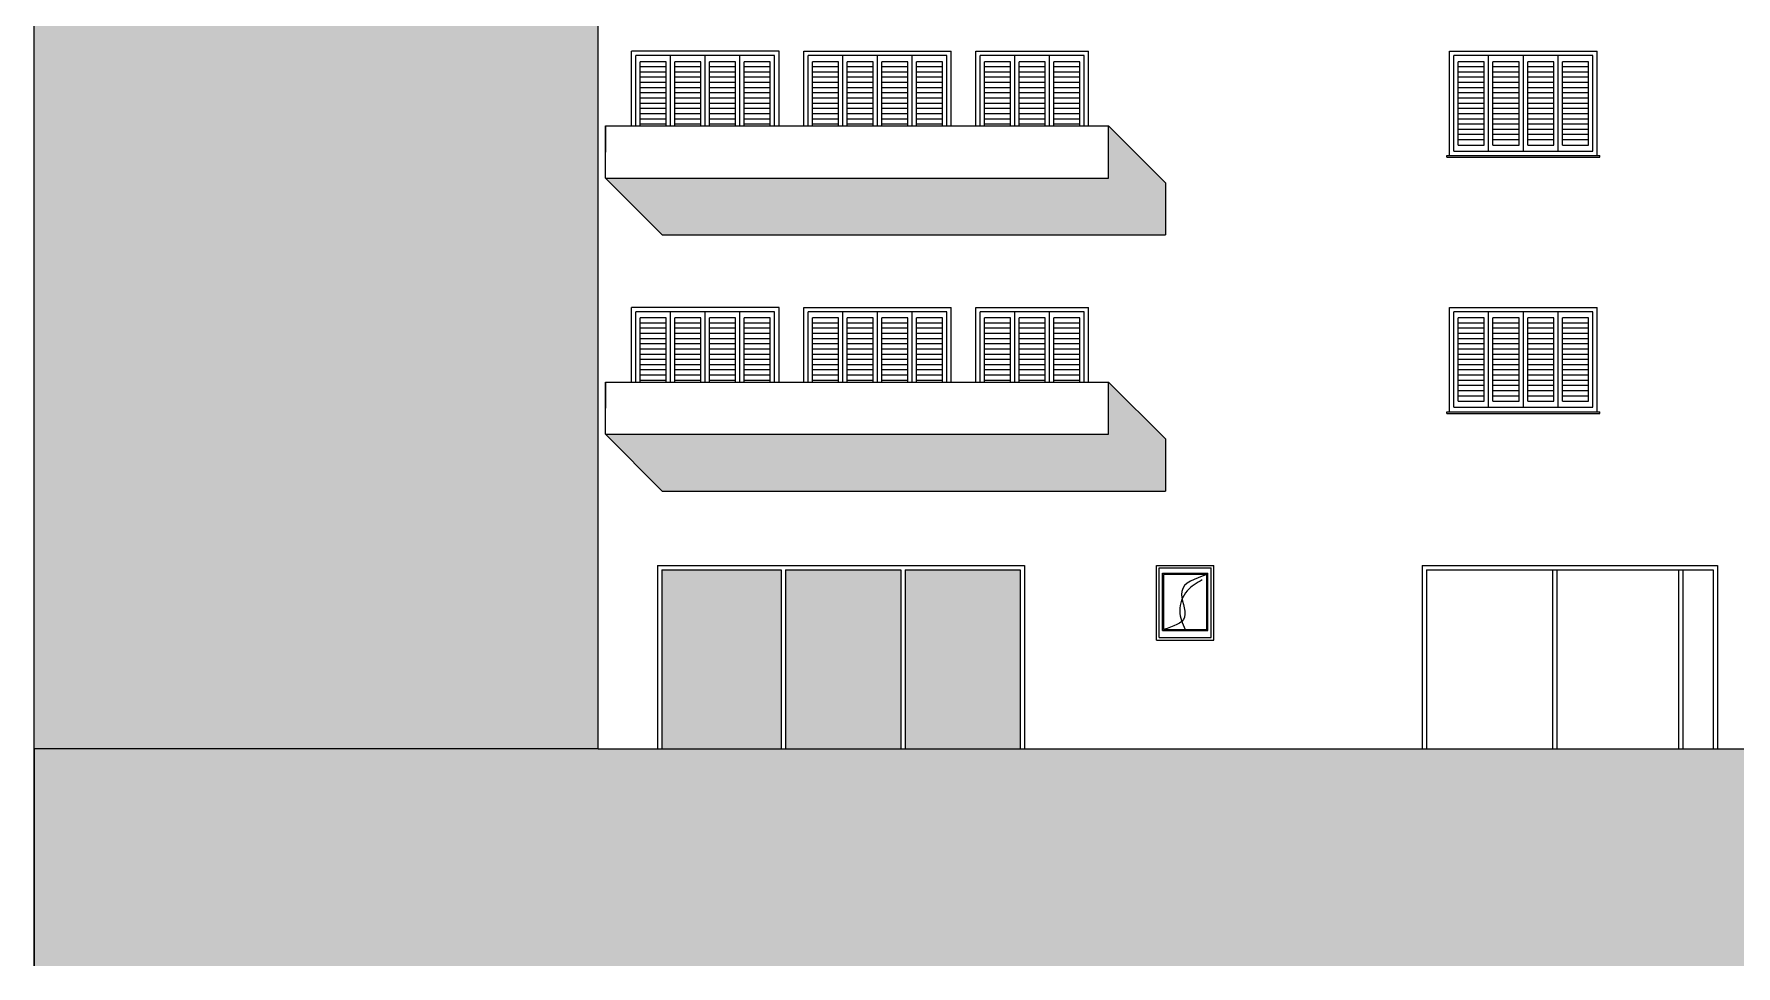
# Model space of a CAD drawing. Header units: millimetres. Extents: x 935 to 1399, y 512 to 900.
# Drawn here: x 1172.36 to 1191.97, y 650.9 to 661.63 of the extents above; entities that cross this region are included whole.
import ezdxf

# ---------------------------------------------------------------- set-up
doc = ezdxf.new("R2010")
doc.units = ezdxf.units.MM
for name, color, linetype in [('JANELAS', 5, 'Continuous'), ('MOBIL', 7, 'Continuous'), ('REFLEXO', 8, 'Continuous')]:
    doc.layers.add(name, color=color, linetype=linetype)

msp = doc.modelspace()

# ---------------------------------------------------------------- hatches: boundary and pattern name
for color, points in [(254, [(1178.86039, 663.12558), (1172.36039, 663.12558), (1172.36039, 653.39577), (1178.86039, 653.39577)]), (253, [(1214.86039, 650.89577), (1214.86039, 653.39577), (1201.86039, 653.39577), (1178.86039, 653.39577), (1172.36039, 653.39577), (1172.36039, 650.89577)])]:
    msp.add_hatch(color=color).paths.add_polyline_path(points)
h = msp.add_hatch(color=254)
h.paths.add_polyline_path([(1180.96975, 655.45796), (1179.59342, 655.45796), (1179.59342, 653.39577), (1180.96975, 653.39577)])
h.paths.add_polyline_path([(1182.34609, 655.45796), (1181.01975, 655.45796), (1181.01975, 653.39577), (1182.34609, 653.39577)])
h.paths.add_polyline_path([(1182.39609, 655.45796), (1182.39609, 653.39577), (1183.72245, 653.39577), (1183.72245, 655.45796)])
at = {"layer": 'MOBIL'}
for points in [[(1185.39515, 659.91441), (1184.7416, 660.56796), (1184.7416, 659.96796), (1178.94342, 659.96796), (1179.59697, 659.31441), (1185.39515, 659.31441)], [(1185.39515, 656.96441), (1184.7416, 657.61796), (1184.7416, 657.01796), (1178.94342, 657.01796), (1179.59697, 656.36441), (1185.39515, 656.36441)]]:
    msp.add_hatch(color=253, dxfattribs=at).paths.add_polyline_path(points)

# ---------------------------------------------------------------- linework, layer by layer
at = {"color": 254}
msp.add_line((1172.36039, 650.89577), (1172.36039, 692.49577), dxfattribs=at)
at = {"color": 6}
for p, q in [((1178.86039, 653.39577), (1178.86039, 687.04577)), ((1178.86039, 653.39577), (1172.36039, 653.39577)), ((1172.36039, 653.39577), (1172.36039, 650.89577)), ((1178.86039, 653.39577), (1201.86039, 653.39577))]:
    msp.add_line(p, q, dxfattribs=at)
for p, q in [((1180.94342, 661.42796), (1179.24342, 661.42796)), ((1179.24342, 660.56796), (1179.24342, 661.42796)), ((1180.94342, 660.56796), (1180.94342, 661.42796)), ((1181.22885, 660.56796), (1181.22885, 661.42796)), ((1182.92885, 660.56796), (1182.92885, 661.42796)), ((1183.21089, 660.56796), (1183.21089, 661.42796)), ((1184.51089, 660.56796), (1184.51089, 661.42796)), ((1188.66929, 660.22796), (1188.66929, 661.42796)), ((1190.36929, 660.22796), (1190.36929, 661.42796)), ((1180.89342, 661.37796), (1179.29342, 661.37796)), ((1179.29342, 660.56796), (1179.29342, 661.37796)), ((1179.64342, 661.30796), (1179.34342, 661.30796)), ((1179.34342, 660.56796), (1179.34342, 661.30796)), ((1179.64342, 661.24796), (1179.34342, 661.24796)), ((1179.64342, 660.56796), (1179.64342, 661.30796)), ((1179.69342, 660.56796), (1179.69342, 661.37796)), ((1180.04342, 661.30796), (1179.74342, 661.30796)), ((1179.74342, 660.56796), (1179.74342, 661.30796)), ((1180.04342, 661.24796), (1179.74342, 661.24796)), ((1180.04342, 660.56796), (1180.04342, 661.30796)), ((1180.09342, 660.56796), (1180.09342, 661.37796)), ((1180.44342, 661.30796), (1180.14342, 661.30796)), ((1180.14342, 660.56796), (1180.14342, 661.30796)), ((1180.44342, 661.24796), (1180.14342, 661.24796)), ((1180.44342, 660.56796), (1180.44342, 661.30796)), ((1180.49342, 660.56796), (1180.49342, 661.37796)), ((1180.84342, 661.30796), (1180.54342, 661.30796)), ((1180.54342, 660.56796), (1180.54342, 661.30796)), ((1180.84342, 661.24796), (1180.54342, 661.24796)), ((1180.84342, 660.56796), (1180.84342, 661.30796)), ((1180.89342, 660.56796), (1180.89342, 661.37796)), ((1182.87885, 661.37796), (1181.27885, 661.37796)), ((1181.27885, 660.56796), (1181.27885, 661.37796)), ((1181.62885, 661.30796), (1181.32885, 661.30796)), ((1181.32885, 660.56796), (1181.32885, 661.30796)), ((1181.62885, 661.24796), (1181.32885, 661.24796)), ((1181.62885, 660.56796), (1181.62885, 661.30796)), ((1181.67885, 660.56796), (1181.67885, 661.37796)), ((1182.02885, 661.30796), (1181.72885, 661.30796)), ((1181.72885, 660.56796), (1181.72885, 661.30796)), ((1182.02885, 661.24796), (1181.72885, 661.24796)), ((1182.02885, 660.56796), (1182.02885, 661.30796)), ((1182.07885, 660.56796), (1182.07885, 661.37796)), ((1182.42885, 661.30796), (1182.12885, 661.30796)), ((1182.12885, 660.56796), (1182.12885, 661.30796)), ((1182.42885, 661.24796), (1182.12885, 661.24796)), ((1182.42885, 660.56796), (1182.42885, 661.30796)), ((1182.47885, 660.56796), (1182.47885, 661.37796)), ((1182.82885, 661.30796), (1182.52885, 661.30796)), ((1182.52885, 660.56796), (1182.52885, 661.30796)), ((1182.82885, 661.24796), (1182.52885, 661.24796)), ((1182.82885, 660.56796), (1182.82885, 661.30796)), ((1182.87885, 660.56796), (1182.87885, 661.37796)), ((1184.46089, 661.37796), (1183.26089, 661.37796)), ((1183.26089, 660.56796), (1183.26089, 661.37796)), ((1183.61089, 661.30796), (1183.31089, 661.30796)), ((1183.31089, 660.56796), (1183.31089, 661.30796)), ((1183.61089, 661.24796), (1183.31089, 661.24796)), ((1183.61089, 660.56796), (1183.61089, 661.30796)), ((1183.66089, 660.56796), (1183.66089, 661.37796)), ((1184.01089, 661.30796), (1183.71089, 661.30796)), ((1183.71089, 660.56796), (1183.71089, 661.30796)), ((1184.01089, 661.24796), (1183.71089, 661.24796)), ((1184.01089, 660.56796), (1184.01089, 661.30796)), ((1184.06089, 660.56796), (1184.06089, 661.37796)), ((1184.41089, 661.30796), (1184.11089, 661.30796)), ((1184.11089, 660.56796), (1184.11089, 661.30796)), ((1184.41089, 661.24796), (1184.11089, 661.24796)), ((1184.41089, 660.56796), (1184.41089, 661.30796)), ((1184.46089, 660.56796), (1184.46089, 661.37796)), ((1190.31929, 661.37796), (1188.71929, 661.37796)), ((1188.71929, 660.27796), (1188.71929, 661.37796)), ((1188.76929, 660.34796), (1188.76929, 661.30796)), ((1189.06929, 661.30796), (1188.76929, 661.30796)), ((1189.06929, 661.24796), (1188.76929, 661.24796)), ((1189.06929, 660.34796), (1189.06929, 661.30796)), ((1189.11929, 660.27796), (1189.11929, 661.37796)), ((1189.16929, 660.34796), (1189.16929, 661.30796)), ((1189.46929, 661.30796), (1189.16929, 661.30796)), ((1189.46929, 661.24796), (1189.16929, 661.24796)), ((1189.46929, 660.34796), (1189.46929, 661.30796)), ((1189.51929, 660.27796), (1189.51929, 661.37796)), ((1189.56929, 660.34796), (1189.56929, 661.30796)), ((1189.86929, 661.30796), (1189.56929, 661.30796)), ((1189.86929, 661.24796), (1189.56929, 661.24796)), ((1189.86929, 660.34796), (1189.86929, 661.30796)), ((1189.91929, 660.27796), (1189.91929, 661.37796)), ((1189.96929, 660.34796), (1189.96929, 661.30796)), ((1190.26929, 661.30796), (1189.96929, 661.30796)), ((1190.26929, 661.24796), (1189.96929, 661.24796)), ((1190.26929, 660.34796), (1190.26929, 661.30796)), ((1190.31929, 660.27796), (1190.31929, 661.37796)), ((1179.64342, 661.18796), (1179.34342, 661.18796)), ((1179.64342, 661.12796), (1179.34342, 661.12796)), ((1179.64342, 661.06796), (1179.34342, 661.06796)), ((1179.64342, 661.00796), (1179.34342, 661.00796)), ((1180.04342, 661.18796), (1179.74342, 661.18796)), ((1180.04342, 661.12796), (1179.74342, 661.12796)), ((1180.04342, 661.06796), (1179.74342, 661.06796)), ((1180.04342, 661.00796), (1179.74342, 661.00796)), ((1180.44342, 661.18796), (1180.14342, 661.18796)), ((1180.44342, 661.12796), (1180.14342, 661.12796)), ((1180.44342, 661.06796), (1180.14342, 661.06796)), ((1180.44342, 661.00796), (1180.14342, 661.00796)), ((1180.84342, 661.18796), (1180.54342, 661.18796)), ((1180.84342, 661.12796), (1180.54342, 661.12796)), ((1180.84342, 661.06796), (1180.54342, 661.06796)), ((1180.84342, 661.00796), (1180.54342, 661.00796)), ((1181.62885, 661.18796), (1181.32885, 661.18796)), ((1181.62885, 661.12796), (1181.32885, 661.12796)), ((1181.62885, 661.06796), (1181.32885, 661.06796)), ((1181.62885, 661.00796), (1181.32885, 661.00796)), ((1182.02885, 661.18796), (1181.72885, 661.18796)), ((1182.02885, 661.12796), (1181.72885, 661.12796)), ((1182.02885, 661.06796), (1181.72885, 661.06796)), ((1182.02885, 661.00796), (1181.72885, 661.00796)), ((1182.42885, 661.18796), (1182.12885, 661.18796)), ((1182.42885, 661.12796), (1182.12885, 661.12796)), ((1182.42885, 661.06796), (1182.12885, 661.06796)), ((1182.42885, 661.00796), (1182.12885, 661.00796)), ((1182.82885, 661.18796), (1182.52885, 661.18796)), ((1182.82885, 661.12796), (1182.52885, 661.12796)), ((1182.82885, 661.06796), (1182.52885, 661.06796)), ((1182.82885, 661.00796), (1182.52885, 661.00796)), ((1183.61089, 661.18796), (1183.31089, 661.18796)), ((1183.61089, 661.12796), (1183.31089, 661.12796)), ((1183.61089, 661.06796), (1183.31089, 661.06796)), ((1183.61089, 661.00796), (1183.31089, 661.00796)), ((1184.01089, 661.18796), (1183.71089, 661.18796)), ((1184.01089, 661.12796), (1183.71089, 661.12796)), ((1184.01089, 661.06796), (1183.71089, 661.06796)), ((1184.01089, 661.00796), (1183.71089, 661.00796)), ((1184.41089, 661.18796), (1184.11089, 661.18796)), ((1184.41089, 661.12796), (1184.11089, 661.12796)), ((1184.41089, 661.06796), (1184.11089, 661.06796)), ((1184.41089, 661.00796), (1184.11089, 661.00796)), ((1189.06929, 661.18796), (1188.76929, 661.18796)), ((1189.06929, 661.12796), (1188.76929, 661.12796)), ((1189.06929, 661.06796), (1188.76929, 661.06796)), ((1189.06929, 661.00796), (1188.76929, 661.00796)), ((1189.46929, 661.18796), (1189.16929, 661.18796)), ((1189.46929, 661.12796), (1189.16929, 661.12796)), ((1189.46929, 661.06796), (1189.16929, 661.06796)), ((1189.46929, 661.00796), (1189.16929, 661.00796)), ((1189.86929, 661.18796), (1189.56929, 661.18796)), ((1189.86929, 661.12796), (1189.56929, 661.12796)), ((1189.86929, 661.06796), (1189.56929, 661.06796)), ((1189.86929, 661.00796), (1189.56929, 661.00796)), ((1190.26929, 661.18796), (1189.96929, 661.18796)), ((1190.26929, 661.12796), (1189.96929, 661.12796)), ((1190.26929, 661.06796), (1189.96929, 661.06796)), ((1190.26929, 661.00796), (1189.96929, 661.00796)), ((1179.64342, 660.94796), (1179.34342, 660.94796)), ((1179.64342, 660.88796), (1179.34342, 660.88796)), ((1179.64342, 660.82796), (1179.34342, 660.82796)), ((1180.04342, 660.94796), (1179.74342, 660.94796)), ((1180.04342, 660.88796), (1179.74342, 660.88796)), ((1180.04342, 660.82796), (1179.74342, 660.82796)), ((1180.44342, 660.94796), (1180.14342, 660.94796)), ((1180.44342, 660.88796), (1180.14342, 660.88796)), ((1180.44342, 660.82796), (1180.14342, 660.82796)), ((1180.84342, 660.94796), (1180.54342, 660.94796)), ((1180.84342, 660.88796), (1180.54342, 660.88796)), ((1180.84342, 660.82796), (1180.54342, 660.82796)), ((1181.62885, 660.94796), (1181.32885, 660.94796)), ((1181.62885, 660.88796), (1181.32885, 660.88796)), ((1181.62885, 660.82796), (1181.32885, 660.82796)), ((1182.02885, 660.94796), (1181.72885, 660.94796)), ((1182.02885, 660.88796), (1181.72885, 660.88796)), ((1182.02885, 660.82796), (1181.72885, 660.82796)), ((1182.42885, 660.94796), (1182.12885, 660.94796)), ((1182.42885, 660.88796), (1182.12885, 660.88796)), ((1182.42885, 660.82796), (1182.12885, 660.82796)), ((1182.82885, 660.94796), (1182.52885, 660.94796)), ((1182.82885, 660.88796), (1182.52885, 660.88796)), ((1182.82885, 660.82796), (1182.52885, 660.82796)), ((1183.61089, 660.94796), (1183.31089, 660.94796)), ((1183.61089, 660.88796), (1183.31089, 660.88796)), ((1183.61089, 660.82796), (1183.31089, 660.82796)), ((1184.01089, 660.94796), (1183.71089, 660.94796)), ((1184.01089, 660.88796), (1183.71089, 660.88796)), ((1184.01089, 660.82796), (1183.71089, 660.82796)), ((1184.41089, 660.94796), (1184.11089, 660.94796)), ((1184.41089, 660.88796), (1184.11089, 660.88796)), ((1184.41089, 660.82796), (1184.11089, 660.82796)), ((1189.06929, 660.94796), (1188.76929, 660.94796)), ((1189.06929, 660.88796), (1188.76929, 660.88796)), ((1189.06929, 660.82796), (1188.76929, 660.82796)), ((1189.46929, 660.94796), (1189.16929, 660.94796)), ((1189.46929, 660.88796), (1189.16929, 660.88796)), ((1189.46929, 660.82796), (1189.16929, 660.82796)), ((1189.86929, 660.94796), (1189.56929, 660.94796)), ((1189.86929, 660.88796), (1189.56929, 660.88796)), ((1189.86929, 660.82796), (1189.56929, 660.82796)), ((1190.26929, 660.94796), (1189.96929, 660.94796)), ((1190.26929, 660.88796), (1189.96929, 660.88796)), ((1190.26929, 660.82796), (1189.96929, 660.82796)), ((1179.64342, 660.76796), (1179.34342, 660.76796)), ((1179.64342, 660.70796), (1179.34342, 660.70796)), ((1179.64342, 660.64796), (1179.34342, 660.64796)), ((1180.04342, 660.76796), (1179.74342, 660.76796)), ((1180.04342, 660.70796), (1179.74342, 660.70796)), ((1180.04342, 660.64796), (1179.74342, 660.64796)), ((1180.44342, 660.76796), (1180.14342, 660.76796)), ((1180.44342, 660.70796), (1180.14342, 660.70796)), ((1180.44342, 660.64796), (1180.14342, 660.64796)), ((1180.84342, 660.76796), (1180.54342, 660.76796)), ((1180.84342, 660.70796), (1180.54342, 660.70796)), ((1180.84342, 660.64796), (1180.54342, 660.64796)), ((1181.62885, 660.76796), (1181.32885, 660.76796)), ((1181.62885, 660.70796), (1181.32885, 660.70796)), ((1181.62885, 660.64796), (1181.32885, 660.64796)), ((1182.02885, 660.76796), (1181.72885, 660.76796)), ((1182.02885, 660.70796), (1181.72885, 660.70796)), ((1182.02885, 660.64796), (1181.72885, 660.64796)), ((1182.42885, 660.76796), (1182.12885, 660.76796)), ((1182.42885, 660.70796), (1182.12885, 660.70796)), ((1182.42885, 660.64796), (1182.12885, 660.64796)), ((1182.82885, 660.76796), (1182.52885, 660.76796)), ((1182.82885, 660.70796), (1182.52885, 660.70796)), ((1182.82885, 660.64796), (1182.52885, 660.64796)), ((1183.61089, 660.76796), (1183.31089, 660.76796)), ((1183.61089, 660.70796), (1183.31089, 660.70796)), ((1183.61089, 660.64796), (1183.31089, 660.64796)), ((1184.01089, 660.76796), (1183.71089, 660.76796)), ((1184.01089, 660.70796), (1183.71089, 660.70796)), ((1184.01089, 660.64796), (1183.71089, 660.64796)), ((1184.41089, 660.76796), (1184.11089, 660.76796)), ((1184.41089, 660.70796), (1184.11089, 660.70796)), ((1184.41089, 660.64796), (1184.11089, 660.64796)), ((1189.06929, 660.76796), (1188.76929, 660.76796)), ((1189.06929, 660.70796), (1188.76929, 660.70796)), ((1189.06929, 660.64796), (1188.76929, 660.64796)), ((1189.46929, 660.76796), (1189.16929, 660.76796)), ((1189.46929, 660.70796), (1189.16929, 660.70796)), ((1189.46929, 660.64796), (1189.16929, 660.64796)), ((1189.86929, 660.76796), (1189.56929, 660.76796)), ((1189.86929, 660.70796), (1189.56929, 660.70796)), ((1189.86929, 660.64796), (1189.56929, 660.64796)), ((1190.26929, 660.76796), (1189.96929, 660.76796)), ((1190.26929, 660.70796), (1189.96929, 660.70796)), ((1190.26929, 660.64796), (1189.96929, 660.64796)), ((1179.64342, 660.58796), (1179.34342, 660.58796)), ((1179.64342, 660.58796), (1179.34342, 660.58796)), ((1180.04342, 660.58796), (1179.74342, 660.58796)), ((1180.04342, 660.58796), (1179.74342, 660.58796)), ((1180.44342, 660.58796), (1180.14342, 660.58796)), ((1180.44342, 660.58796), (1180.14342, 660.58796)), ((1180.84342, 660.58796), (1180.54342, 660.58796)), ((1180.84342, 660.58796), (1180.54342, 660.58796)), ((1181.62885, 660.58796), (1181.32885, 660.58796)), ((1181.62885, 660.58796), (1181.32885, 660.58796)), ((1182.02885, 660.58796), (1181.72885, 660.58796)), ((1182.02885, 660.58796), (1181.72885, 660.58796)), ((1182.42885, 660.58796), (1182.12885, 660.58796)), ((1182.42885, 660.58796), (1182.12885, 660.58796)), ((1182.82885, 660.58796), (1182.52885, 660.58796)), ((1182.82885, 660.58796), (1182.52885, 660.58796)), ((1183.61089, 660.58796), (1183.31089, 660.58796)), ((1183.61089, 660.58796), (1183.31089, 660.58796)), ((1184.01089, 660.58796), (1183.71089, 660.58796)), ((1184.01089, 660.58796), (1183.71089, 660.58796)), ((1184.41089, 660.58796), (1184.11089, 660.58796)), ((1184.41089, 660.58796), (1184.11089, 660.58796)), ((1189.06929, 660.58796), (1188.76929, 660.58796)), ((1189.06929, 660.52796), (1188.76929, 660.52796)), ((1189.06929, 660.46796), (1188.76929, 660.46796)), ((1189.46929, 660.58796), (1189.16929, 660.58796)), ((1189.46929, 660.52796), (1189.16929, 660.52796)), ((1189.46929, 660.46796), (1189.16929, 660.46796)), ((1189.86929, 660.58796), (1189.56929, 660.58796)), ((1189.86929, 660.52796), (1189.56929, 660.52796)), ((1189.86929, 660.46796), (1189.56929, 660.46796)), ((1190.26929, 660.58796), (1189.96929, 660.58796)), ((1190.26929, 660.52796), (1189.96929, 660.52796)), ((1190.26929, 660.46796), (1189.96929, 660.46796)), ((1188.63929, 660.22796), (1190.39929, 660.22796)), ((1188.63929, 660.20796), (1188.63929, 660.22796)), ((1188.71929, 660.27796), (1190.31929, 660.27796)), ((1189.06929, 660.40796), (1188.76929, 660.40796)), ((1188.76929, 660.34796), (1189.06929, 660.34796)), ((1189.46929, 660.40796), (1189.16929, 660.40796)), ((1189.16929, 660.34796), (1189.46929, 660.34796)), ((1189.86929, 660.40796), (1189.56929, 660.40796)), ((1189.56929, 660.34796), (1189.86929, 660.34796)), ((1190.26929, 660.40796), (1189.96929, 660.40796)), ((1189.96929, 660.34796), (1190.26929, 660.34796)), ((1190.39929, 660.20796), (1190.39929, 660.22796)), ((1188.63929, 660.20796), (1190.39929, 660.20796)), ((1180.94342, 658.47796), (1179.24342, 658.47796)), ((1179.24342, 657.61796), (1179.24342, 658.47796)), ((1180.94342, 657.61796), (1180.94342, 658.47796)), ((1181.22885, 657.61796), (1181.22885, 658.47796)), ((1182.92885, 657.61796), (1182.92885, 658.47796)), ((1183.21089, 657.61796), (1183.21089, 658.47796)), ((1184.51089, 657.61796), (1184.51089, 658.47796)), ((1188.66929, 657.27796), (1188.66929, 658.47796)), ((1190.36929, 657.27796), (1190.36929, 658.47796)), ((1180.89342, 658.42796), (1179.29342, 658.42796)), ((1179.29342, 657.61796), (1179.29342, 658.42796)), ((1179.64342, 658.35796), (1179.34342, 658.35796)), ((1179.34342, 657.61796), (1179.34342, 658.35796)), ((1179.64342, 658.29796), (1179.34342, 658.29796)), ((1179.64342, 657.61796), (1179.64342, 658.35796)), ((1179.69342, 657.61796), (1179.69342, 658.42796)), ((1180.04342, 658.35796), (1179.74342, 658.35796)), ((1179.74342, 657.61796), (1179.74342, 658.35796)), ((1180.04342, 658.29796), (1179.74342, 658.29796)), ((1180.04342, 657.61796), (1180.04342, 658.35796)), ((1180.09342, 657.61796), (1180.09342, 658.42796)), ((1180.44342, 658.35796), (1180.14342, 658.35796)), ((1180.14342, 657.61796), (1180.14342, 658.35796)), ((1180.44342, 658.29796), (1180.14342, 658.29796)), ((1180.44342, 657.61796), (1180.44342, 658.35796)), ((1180.49342, 657.61796), (1180.49342, 658.42796)), ((1180.84342, 658.35796), (1180.54342, 658.35796)), ((1180.54342, 657.61796), (1180.54342, 658.35796)), ((1180.84342, 658.29796), (1180.54342, 658.29796)), ((1180.84342, 657.61796), (1180.84342, 658.35796)), ((1180.89342, 657.61796), (1180.89342, 658.42796)), ((1182.87885, 658.42796), (1181.27885, 658.42796)), ((1181.27885, 657.61796), (1181.27885, 658.42796)), ((1181.62885, 658.35796), (1181.32885, 658.35796)), ((1181.32885, 657.61796), (1181.32885, 658.35796)), ((1181.62885, 658.29796), (1181.32885, 658.29796)), ((1181.62885, 657.61796), (1181.62885, 658.35796)), ((1181.67885, 657.61796), (1181.67885, 658.42796)), ((1182.02885, 658.35796), (1181.72885, 658.35796)), ((1181.72885, 657.61796), (1181.72885, 658.35796)), ((1182.02885, 658.29796), (1181.72885, 658.29796)), ((1182.02885, 657.61796), (1182.02885, 658.35796)), ((1182.07885, 657.61796), (1182.07885, 658.42796)), ((1182.42885, 658.35796), (1182.12885, 658.35796)), ((1182.12885, 657.61796), (1182.12885, 658.35796)), ((1182.42885, 658.29796), (1182.12885, 658.29796)), ((1182.42885, 657.61796), (1182.42885, 658.35796)), ((1182.47885, 657.61796), (1182.47885, 658.42796)), ((1182.82885, 658.35796), (1182.52885, 658.35796)), ((1182.52885, 657.61796), (1182.52885, 658.35796)), ((1182.82885, 658.29796), (1182.52885, 658.29796)), ((1182.82885, 657.61796), (1182.82885, 658.35796)), ((1182.87885, 657.61796), (1182.87885, 658.42796)), ((1184.46089, 658.42796), (1183.26089, 658.42796)), ((1183.26089, 657.61796), (1183.26089, 658.42796)), ((1183.61089, 658.35796), (1183.31089, 658.35796)), ((1183.31089, 657.61796), (1183.31089, 658.35796)), ((1183.61089, 658.29796), (1183.31089, 658.29796)), ((1183.61089, 657.61796), (1183.61089, 658.35796)), ((1183.66089, 657.61796), (1183.66089, 658.42796)), ((1184.01089, 658.35796), (1183.71089, 658.35796)), ((1183.71089, 657.61796), (1183.71089, 658.35796)), ((1184.01089, 658.29796), (1183.71089, 658.29796)), ((1184.01089, 657.61796), (1184.01089, 658.35796)), ((1184.06089, 657.61796), (1184.06089, 658.42796)), ((1184.41089, 658.35796), (1184.11089, 658.35796)), ((1184.11089, 657.61796), (1184.11089, 658.35796)), ((1184.41089, 658.29796), (1184.11089, 658.29796)), ((1184.41089, 657.61796), (1184.41089, 658.35796)), ((1184.46089, 657.61796), (1184.46089, 658.42796)), ((1190.31929, 658.42796), (1188.71929, 658.42796)), ((1188.71929, 657.32796), (1188.71929, 658.42796)), ((1188.76929, 657.39796), (1188.76929, 658.35796)), ((1189.06929, 658.35796), (1188.76929, 658.35796)), ((1189.06929, 658.29796), (1188.76929, 658.29796)), ((1189.06929, 657.39796), (1189.06929, 658.35796)), ((1189.11929, 657.32796), (1189.11929, 658.42796)), ((1189.16929, 657.39796), (1189.16929, 658.35796)), ((1189.46929, 658.35796), (1189.16929, 658.35796)), ((1189.46929, 658.29796), (1189.16929, 658.29796)), ((1189.46929, 657.39796), (1189.46929, 658.35796)), ((1189.51929, 657.32796), (1189.51929, 658.42796)), ((1189.56929, 657.39796), (1189.56929, 658.35796)), ((1189.86929, 658.35796), (1189.56929, 658.35796)), ((1189.86929, 658.29796), (1189.56929, 658.29796)), ((1189.86929, 657.39796), (1189.86929, 658.35796)), ((1189.91929, 657.32796), (1189.91929, 658.42796)), ((1189.96929, 657.39796), (1189.96929, 658.35796)), ((1190.26929, 658.35796), (1189.96929, 658.35796)), ((1190.26929, 658.29796), (1189.96929, 658.29796)), ((1190.26929, 657.39796), (1190.26929, 658.35796)), ((1190.31929, 657.32796), (1190.31929, 658.42796)), ((1179.64342, 658.23796), (1179.34342, 658.23796)), ((1179.64342, 658.17796), (1179.34342, 658.17796)), ((1179.64342, 658.11796), (1179.34342, 658.11796)), ((1180.04342, 658.23796), (1179.74342, 658.23796)), ((1180.04342, 658.17796), (1179.74342, 658.17796)), ((1180.04342, 658.11796), (1179.74342, 658.11796)), ((1180.44342, 658.23796), (1180.14342, 658.23796)), ((1180.44342, 658.17796), (1180.14342, 658.17796)), ((1180.44342, 658.11796), (1180.14342, 658.11796)), ((1180.84342, 658.23796), (1180.54342, 658.23796)), ((1180.84342, 658.17796), (1180.54342, 658.17796)), ((1180.84342, 658.11796), (1180.54342, 658.11796)), ((1181.62885, 658.23796), (1181.32885, 658.23796)), ((1181.62885, 658.17796), (1181.32885, 658.17796)), ((1181.62885, 658.11796), (1181.32885, 658.11796)), ((1182.02885, 658.23796), (1181.72885, 658.23796)), ((1182.02885, 658.17796), (1181.72885, 658.17796)), ((1182.02885, 658.11796), (1181.72885, 658.11796)), ((1182.42885, 658.23796), (1182.12885, 658.23796)), ((1182.42885, 658.17796), (1182.12885, 658.17796)), ((1182.42885, 658.11796), (1182.12885, 658.11796)), ((1182.82885, 658.23796), (1182.52885, 658.23796)), ((1182.82885, 658.17796), (1182.52885, 658.17796)), ((1182.82885, 658.11796), (1182.52885, 658.11796)), ((1183.61089, 658.23796), (1183.31089, 658.23796)), ((1183.61089, 658.17796), (1183.31089, 658.17796)), ((1183.61089, 658.11796), (1183.31089, 658.11796)), ((1184.01089, 658.23796), (1183.71089, 658.23796)), ((1184.01089, 658.17796), (1183.71089, 658.17796)), ((1184.01089, 658.11796), (1183.71089, 658.11796)), ((1184.41089, 658.23796), (1184.11089, 658.23796)), ((1184.41089, 658.17796), (1184.11089, 658.17796)), ((1184.41089, 658.11796), (1184.11089, 658.11796)), ((1189.06929, 658.23796), (1188.76929, 658.23796)), ((1189.06929, 658.17796), (1188.76929, 658.17796)), ((1189.06929, 658.11796), (1188.76929, 658.11796)), ((1189.46929, 658.23796), (1189.16929, 658.23796)), ((1189.46929, 658.17796), (1189.16929, 658.17796)), ((1189.46929, 658.11796), (1189.16929, 658.11796)), ((1189.86929, 658.23796), (1189.56929, 658.23796)), ((1189.86929, 658.17796), (1189.56929, 658.17796)), ((1189.86929, 658.11796), (1189.56929, 658.11796)), ((1190.26929, 658.23796), (1189.96929, 658.23796)), ((1190.26929, 658.17796), (1189.96929, 658.17796)), ((1190.26929, 658.11796), (1189.96929, 658.11796)), ((1179.64342, 658.05796), (1179.34342, 658.05796)), ((1179.64342, 657.99796), (1179.34342, 657.99796)), ((1179.64342, 657.93796), (1179.34342, 657.93796)), ((1179.64342, 657.87796), (1179.34342, 657.87796)), ((1180.04342, 658.05796), (1179.74342, 658.05796)), ((1180.04342, 657.99796), (1179.74342, 657.99796)), ((1180.04342, 657.93796), (1179.74342, 657.93796)), ((1180.04342, 657.87796), (1179.74342, 657.87796)), ((1180.44342, 658.05796), (1180.14342, 658.05796)), ((1180.44342, 657.99796), (1180.14342, 657.99796)), ((1180.44342, 657.93796), (1180.14342, 657.93796)), ((1180.44342, 657.87796), (1180.14342, 657.87796)), ((1180.84342, 658.05796), (1180.54342, 658.05796)), ((1180.84342, 657.99796), (1180.54342, 657.99796)), ((1180.84342, 657.93796), (1180.54342, 657.93796)), ((1180.84342, 657.87796), (1180.54342, 657.87796)), ((1181.62885, 658.05796), (1181.32885, 658.05796)), ((1181.62885, 657.99796), (1181.32885, 657.99796)), ((1181.62885, 657.93796), (1181.32885, 657.93796)), ((1181.62885, 657.87796), (1181.32885, 657.87796)), ((1182.02885, 658.05796), (1181.72885, 658.05796)), ((1182.02885, 657.99796), (1181.72885, 657.99796)), ((1182.02885, 657.93796), (1181.72885, 657.93796)), ((1182.02885, 657.87796), (1181.72885, 657.87796)), ((1182.42885, 658.05796), (1182.12885, 658.05796)), ((1182.42885, 657.99796), (1182.12885, 657.99796)), ((1182.42885, 657.93796), (1182.12885, 657.93796)), ((1182.42885, 657.87796), (1182.12885, 657.87796)), ((1182.82885, 658.05796), (1182.52885, 658.05796)), ((1182.82885, 657.99796), (1182.52885, 657.99796)), ((1182.82885, 657.93796), (1182.52885, 657.93796)), ((1182.82885, 657.87796), (1182.52885, 657.87796)), ((1183.61089, 658.05796), (1183.31089, 658.05796)), ((1183.61089, 657.99796), (1183.31089, 657.99796)), ((1183.61089, 657.93796), (1183.31089, 657.93796)), ((1183.61089, 657.87796), (1183.31089, 657.87796)), ((1184.01089, 658.05796), (1183.71089, 658.05796)), ((1184.01089, 657.99796), (1183.71089, 657.99796)), ((1184.01089, 657.93796), (1183.71089, 657.93796)), ((1184.01089, 657.87796), (1183.71089, 657.87796)), ((1184.41089, 658.05796), (1184.11089, 658.05796)), ((1184.41089, 657.99796), (1184.11089, 657.99796)), ((1184.41089, 657.93796), (1184.11089, 657.93796)), ((1184.41089, 657.87796), (1184.11089, 657.87796)), ((1189.06929, 658.05796), (1188.76929, 658.05796)), ((1189.06929, 657.99796), (1188.76929, 657.99796)), ((1189.06929, 657.93796), (1188.76929, 657.93796)), ((1189.06929, 657.87796), (1188.76929, 657.87796)), ((1189.46929, 658.05796), (1189.16929, 658.05796)), ((1189.46929, 657.99796), (1189.16929, 657.99796)), ((1189.46929, 657.93796), (1189.16929, 657.93796)), ((1189.46929, 657.87796), (1189.16929, 657.87796)), ((1189.86929, 658.05796), (1189.56929, 658.05796)), ((1189.86929, 657.99796), (1189.56929, 657.99796)), ((1189.86929, 657.93796), (1189.56929, 657.93796)), ((1189.86929, 657.87796), (1189.56929, 657.87796)), ((1190.26929, 658.05796), (1189.96929, 658.05796)), ((1190.26929, 657.99796), (1189.96929, 657.99796)), ((1190.26929, 657.93796), (1189.96929, 657.93796)), ((1190.26929, 657.87796), (1189.96929, 657.87796)), ((1179.64342, 657.81796), (1179.34342, 657.81796)), ((1179.64342, 657.75796), (1179.34342, 657.75796)), ((1179.64342, 657.69796), (1179.34342, 657.69796)), ((1180.04342, 657.81796), (1179.74342, 657.81796)), ((1180.04342, 657.75796), (1179.74342, 657.75796)), ((1180.04342, 657.69796), (1179.74342, 657.69796)), ((1180.44342, 657.81796), (1180.14342, 657.81796)), ((1180.44342, 657.75796), (1180.14342, 657.75796)), ((1180.44342, 657.69796), (1180.14342, 657.69796)), ((1180.84342, 657.81796), (1180.54342, 657.81796)), ((1180.84342, 657.75796), (1180.54342, 657.75796)), ((1180.84342, 657.69796), (1180.54342, 657.69796)), ((1181.62885, 657.81796), (1181.32885, 657.81796)), ((1181.62885, 657.75796), (1181.32885, 657.75796)), ((1181.62885, 657.69796), (1181.32885, 657.69796)), ((1182.02885, 657.81796), (1181.72885, 657.81796)), ((1182.02885, 657.75796), (1181.72885, 657.75796)), ((1182.02885, 657.69796), (1181.72885, 657.69796)), ((1182.42885, 657.81796), (1182.12885, 657.81796)), ((1182.42885, 657.75796), (1182.12885, 657.75796)), ((1182.42885, 657.69796), (1182.12885, 657.69796)), ((1182.82885, 657.81796), (1182.52885, 657.81796)), ((1182.82885, 657.75796), (1182.52885, 657.75796)), ((1182.82885, 657.69796), (1182.52885, 657.69796)), ((1183.61089, 657.81796), (1183.31089, 657.81796)), ((1183.61089, 657.75796), (1183.31089, 657.75796)), ((1183.61089, 657.69796), (1183.31089, 657.69796)), ((1184.01089, 657.81796), (1183.71089, 657.81796)), ((1184.01089, 657.75796), (1183.71089, 657.75796)), ((1184.01089, 657.69796), (1183.71089, 657.69796)), ((1184.41089, 657.81796), (1184.11089, 657.81796)), ((1184.41089, 657.75796), (1184.11089, 657.75796)), ((1184.41089, 657.69796), (1184.11089, 657.69796)), ((1189.06929, 657.81796), (1188.76929, 657.81796)), ((1189.06929, 657.75796), (1188.76929, 657.75796)), ((1189.06929, 657.69796), (1188.76929, 657.69796)), ((1189.46929, 657.81796), (1189.16929, 657.81796)), ((1189.46929, 657.75796), (1189.16929, 657.75796)), ((1189.46929, 657.69796), (1189.16929, 657.69796)), ((1189.86929, 657.81796), (1189.56929, 657.81796)), ((1189.86929, 657.75796), (1189.56929, 657.75796)), ((1189.86929, 657.69796), (1189.56929, 657.69796)), ((1190.26929, 657.81796), (1189.96929, 657.81796)), ((1190.26929, 657.75796), (1189.96929, 657.75796)), ((1190.26929, 657.69796), (1189.96929, 657.69796)), ((1179.64342, 657.63796), (1179.34342, 657.63796)), ((1179.64342, 657.63796), (1179.34342, 657.63796)), ((1180.04342, 657.63796), (1179.74342, 657.63796)), ((1180.04342, 657.63796), (1179.74342, 657.63796)), ((1180.44342, 657.63796), (1180.14342, 657.63796)), ((1180.44342, 657.63796), (1180.14342, 657.63796)), ((1180.84342, 657.63796), (1180.54342, 657.63796)), ((1180.84342, 657.63796), (1180.54342, 657.63796)), ((1181.62885, 657.63796), (1181.32885, 657.63796)), ((1181.62885, 657.63796), (1181.32885, 657.63796)), ((1182.02885, 657.63796), (1181.72885, 657.63796)), ((1182.02885, 657.63796), (1181.72885, 657.63796)), ((1182.42885, 657.63796), (1182.12885, 657.63796)), ((1182.42885, 657.63796), (1182.12885, 657.63796)), ((1182.82885, 657.63796), (1182.52885, 657.63796)), ((1182.82885, 657.63796), (1182.52885, 657.63796)), ((1183.61089, 657.63796), (1183.31089, 657.63796)), ((1183.61089, 657.63796), (1183.31089, 657.63796)), ((1184.01089, 657.63796), (1183.71089, 657.63796)), ((1184.01089, 657.63796), (1183.71089, 657.63796)), ((1184.41089, 657.63796), (1184.11089, 657.63796)), ((1184.41089, 657.63796), (1184.11089, 657.63796)), ((1189.06929, 657.63796), (1188.76929, 657.63796)), ((1189.06929, 657.57796), (1188.76929, 657.57796)), ((1189.06929, 657.51796), (1188.76929, 657.51796)), ((1189.46929, 657.63796), (1189.16929, 657.63796)), ((1189.46929, 657.57796), (1189.16929, 657.57796)), ((1189.46929, 657.51796), (1189.16929, 657.51796)), ((1189.86929, 657.63796), (1189.56929, 657.63796)), ((1189.86929, 657.57796), (1189.56929, 657.57796)), ((1189.86929, 657.51796), (1189.56929, 657.51796)), ((1190.26929, 657.63796), (1189.96929, 657.63796)), ((1190.26929, 657.57796), (1189.96929, 657.57796)), ((1190.26929, 657.51796), (1189.96929, 657.51796)), ((1188.71929, 657.32796), (1190.31929, 657.32796)), ((1189.06929, 657.45796), (1188.76929, 657.45796)), ((1188.76929, 657.39796), (1189.06929, 657.39796)), ((1189.46929, 657.45796), (1189.16929, 657.45796)), ((1189.16929, 657.39796), (1189.46929, 657.39796)), ((1189.86929, 657.45796), (1189.56929, 657.45796)), ((1189.56929, 657.39796), (1189.86929, 657.39796)), ((1190.26929, 657.45796), (1189.96929, 657.45796)), ((1189.96929, 657.39796), (1190.26929, 657.39796)), ((1188.63929, 657.27796), (1190.39929, 657.27796)), ((1188.63929, 657.25796), (1188.63929, 657.27796)), ((1188.63929, 657.25796), (1190.39929, 657.25796)), ((1190.39929, 657.25796), (1190.39929, 657.27796))]:
    msp.add_line(p, q)
at = {"color": 3}
for p, q in [((1178.94342, 660.56796), (1178.94342, 660.26796)), ((1178.94342, 660.56796), (1184.7416, 660.56796)), ((1184.7416, 659.96796), (1184.7416, 660.56796)), ((1178.94342, 659.96796), (1184.7416, 659.96796)), ((1178.94342, 657.61796), (1178.94342, 657.31796)), ((1178.94342, 657.61796), (1184.7416, 657.61796)), ((1184.7416, 657.01796), (1184.7416, 657.61796)), ((1178.94342, 657.01796), (1184.7416, 657.01796)), ((1189.85616, 655.44852), (1189.85616, 653.38633)), ((1189.90616, 655.44852), (1189.90616, 653.38633)), ((1191.30526, 655.45796), (1191.30526, 653.39577)), ((1191.35526, 655.45796), (1191.35526, 653.39577))]:
    msp.add_line(p, q, dxfattribs=at)
at = {"color": 253}
for p, q in [((1184.7416, 660.56796), (1185.39515, 659.91441)), ((1178.94342, 659.96796), (1179.59697, 659.31441)), ((1179.59697, 659.31441), (1185.39515, 659.31441)), ((1184.7416, 657.61796), (1185.39515, 656.96441)), ((1178.94342, 657.01796), (1179.59697, 656.36441)), ((1179.59697, 656.36441), (1185.39515, 656.36441))]:
    msp.add_line(p, q, dxfattribs=at)
at = {"color": 1}
for p, q in [((1179.54342, 655.50796), (1183.77245, 655.50796)), ((1179.54342, 655.50796), (1179.54342, 653.39577)), ((1179.54342, 655.50796), (1179.54342, 654.34296)), ((1179.59342, 655.45796), (1179.59342, 653.39577)), ((1179.59342, 655.45796), (1180.96975, 655.45796)), ((1180.96975, 655.45796), (1180.96975, 653.39577)), ((1181.01975, 655.45796), (1181.01975, 653.39577)), ((1181.01975, 655.45796), (1182.34609, 655.45796)), ((1181.14329, 655.45796), (1182.34609, 655.45796)), ((1182.34609, 655.45796), (1182.34609, 653.39577)), ((1182.39609, 655.45796), (1182.39609, 653.39577)), ((1182.39609, 655.45796), (1183.72245, 655.45796)), ((1182.39609, 655.45796), (1182.67567, 655.45796)), ((1182.72067, 655.45796), (1183.72245, 655.45796)), ((1183.72245, 655.45796), (1183.72245, 653.39577)), ((1183.77245, 655.50796), (1183.77245, 653.39577)), ((1188.35526, 655.50796), (1191.75526, 655.50796)), ((1188.35526, 655.50796), (1188.35526, 653.39577)), ((1188.40526, 655.45796), (1188.40526, 653.39577)), ((1188.40526, 655.45796), (1191.35526, 655.45796)), ((1191.35526, 655.45796), (1191.70526, 655.45796)), ((1191.70526, 655.45796), (1191.70526, 653.39577)), ((1191.75526, 655.50796), (1191.75526, 653.39577)), ((1179.54342, 653.39577), (1183.77245, 653.39577)), ((1179.54342, 653.39577), (1183.77245, 653.39577))]:
    msp.add_line(p, q, dxfattribs=at)
at = {"color": 7}
for p, q in [((1185.29245, 655.50796), (1185.95245, 655.50796)), ((1185.29245, 654.64796), (1185.95245, 654.64796))]:
    msp.add_line(p, q, dxfattribs=at)
at = {"layer": 'JANELAS', "color": 7}
for p, q in [((1185.29245, 655.50796), (1185.95245, 655.50796)), ((1185.29245, 654.64796), (1185.29245, 655.50796)), ((1185.32245, 655.47796), (1185.92245, 655.47796)), ((1185.32245, 654.67796), (1185.32245, 655.47796)), ((1185.36245, 655.41796), (1185.88245, 655.41796)), ((1185.36245, 654.75796), (1185.36245, 655.41796)), ((1185.88245, 654.75796), (1185.88245, 655.41796)), ((1185.92245, 654.67796), (1185.92245, 655.47796)), ((1185.92245, 654.67796), (1185.92245, 655.47796)), ((1185.95245, 654.64796), (1185.95245, 655.50796)), ((1185.36245, 654.75796), (1185.88245, 654.75796)), ((1185.29245, 654.64796), (1185.95245, 654.64796)), ((1185.32245, 654.67796), (1185.92245, 654.67796))]:
    msp.add_line(p, q, dxfattribs=at)
msp.add_lwpolyline([(1185.3728, 654.77062), (1185.87098, 654.77062), (1185.87098, 655.40171), (1185.3728, 655.40171)], close=True, dxfattribs=at)
at = {"layer": 'MOBIL'}
for p, q in [((1181.22885, 661.42796), (1182.92885, 661.42796)), ((1183.21089, 661.42796), (1184.51089, 661.42796)), ((1188.66929, 661.42796), (1190.36929, 661.42796)), ((1181.22885, 658.47796), (1182.92885, 658.47796)), ((1183.21089, 658.47796), (1184.51089, 658.47796)), ((1188.66929, 658.47796), (1190.36929, 658.47796))]:
    msp.add_line(p, q, dxfattribs=at)
at = {"layer": 'MOBIL', "color": 3}
for p, q in [((1178.94342, 659.96796), (1178.94342, 660.56796)), ((1178.94342, 657.01796), (1178.94342, 657.61796))]:
    msp.add_line(p, q, dxfattribs=at)
at = {"layer": 'MOBIL', "color": 253}
for p, q in [((1185.39515, 659.91441), (1185.39515, 659.31441)), ((1185.39515, 656.96441), (1185.39515, 656.36441))]:
    msp.add_line(p, q, dxfattribs=at)
at = {"layer": 'REFLEXO', "color": 7}
for points in [[(1185.87098, 655.40171), (1185.58331, 655.2079), (1185.61515, 654.91309), (1185.3728, 654.77062)], [(1185.81771, 655.34085), (1185.64698, 655.21657), (1185.56016, 654.98246), (1185.62189, 654.77062)]]:
    msp.add_spline(points, degree=3, dxfattribs=at)

doc.saveas('drawing.dxf')
